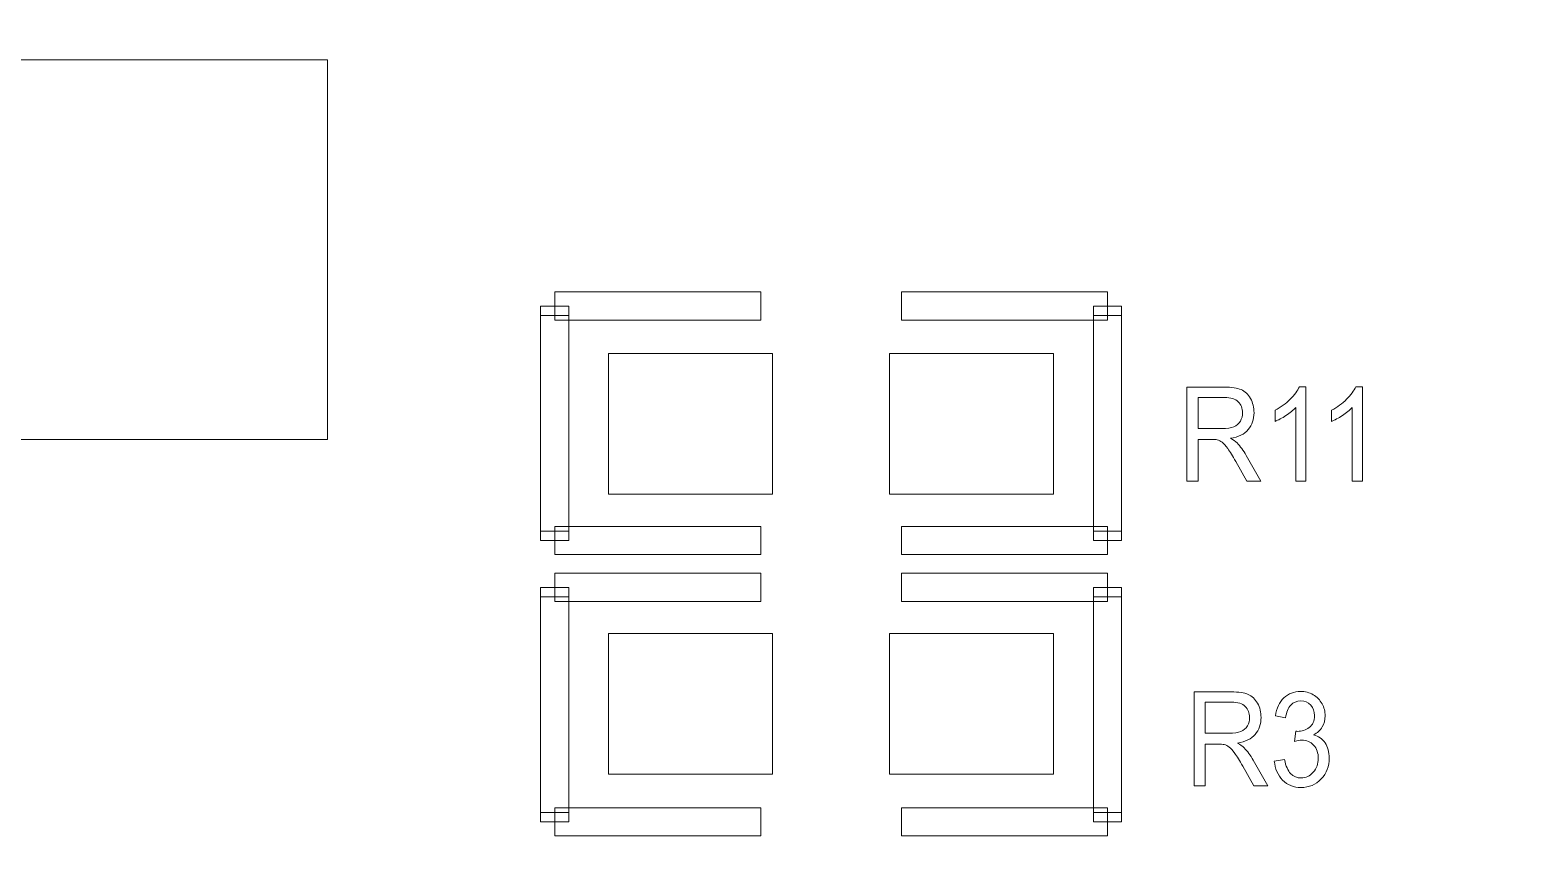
# Model space of a CAD drawing. Header units: millimetres. Extents: x -90 to 99, y -65 to 67.
# Drawn here: x -33.76 to -25.7, y -38.53 to -34.11 of the extents above; entities that cross this region are included whole.
import ezdxf

# ---------------------------------------------------------------- set-up
doc = ezdxf.new("R2010")
doc.units = ezdxf.units.MM
doc.header["$MEASUREMENT"] = 0
for name, color, linetype in [('BG_OUTLINE', 7, 'Continuous'), ('PG_SILKSCREEN_TOP', 7, 'Continuous'), ('PIN_TOP', 7, 'Continuous'), ('RD_SILKSCREEN_TOP', 7, 'Continuous')]:
    doc.layers.add(name, color=color, linetype=linetype)

msp = doc.modelspace()

# ---------------------------------------------------------------- linework, layer by layer
at = {"layer": 'BG_OUTLINE', "color": 3, "lineweight": 9}
msp.add_open_spline([(-71.7269, -61.8795), (-71.7269, -61.8795), (-71.7343, 42.2681), (-71.7343, 42.2681), (-71.7343, 42.2681), (-71.7348, 43.0066), (-71.4419, 43.715), (-70.92, 44.2375), (-70.92, 44.2375), (-70.3982, 44.76), (-69.6866, 45.0538), (-68.9482, 45.0543), (-68.9482, 45.0543), (-68.9482, 45.0543), (75.2046, 45.0543), (75.2046, 45.0543), (75.2046, 45.0543), (76.8319, 45.0552), (78.1763, 43.7805), (78.2661, 42.1556), (78.2661, 42.1556), (78.2661, 42.1556), (78.2661, 31.2814), (78.2661, 31.2814), (78.2661, 31.2814), (78.2661, 31.2814), (72.2646, 31.2814), (72.2646, 31.2814), (72.2646, 31.2814), (72.2646, 31.2814), (72.2646, 26.9814), (72.2646, 26.9814), (72.2646, 26.9814), (72.2646, 26.9814), (78.2661, 26.9814), (78.2661, 26.9814), (78.2661, 26.9814), (78.2661, 26.9814), (78.2661, 18.6553), (78.2661, 18.6553), (78.2661, 18.6553), (78.2661, 18.6553), (72.2496, 18.6553), (72.2496, 18.6553), (72.2496, 18.6553), (72.2496, 18.6553), (72.2496, 14.3553), (72.2496, 14.3553), (72.2496, 14.3553), (72.2496, 14.3553), (78.2661, 14.3553), (78.2661, 14.3553), (78.2661, 14.3553), (78.2661, 14.3553), (78.2661, 9.255), (78.2661, 9.255), (78.2661, 9.255), (78.2661, 9.255), (72.2648, 9.255), (72.2648, 9.255), (72.2648, 9.255), (72.2648, 9.255), (72.2648, 4.955), (72.2648, 4.955), (72.2648, 4.955), (72.2648, 4.955), (78.2661, 4.955), (78.2661, 4.955), (78.2661, 4.955), (78.2661, 4.955), (78.2661, -3.3762), (78.2661, -3.3762), (78.2661, -3.3762), (78.2661, -3.3762), (72.2445, -3.3762), (72.2445, -3.3762), (72.2445, -3.3762), (72.2445, -3.3762), (72.2445, -7.6762), (72.2445, -7.6762), (72.2445, -7.6762), (72.2445, -7.6762), (78.2661, -7.6762), (78.2661, -7.6762), (78.2661, -7.6762), (78.2661, -7.6762), (78.2661, -12.7615), (78.2661, -12.7615), (78.2661, -12.7615), (78.2661, -12.7615), (72.2651, -12.7615), (72.2651, -12.7615), (72.2651, -12.7615), (72.2651, -12.7615), (72.2651, -17.0615), (72.2651, -17.0615), (72.2651, -17.0615), (72.2651, -17.0615), (78.2661, -17.0615), (78.2661, -17.0615), (78.2661, -17.0615), (78.2661, -17.0615), (78.2661, -25.4097), (78.2661, -25.4097), (78.2661, -25.4097), (78.2661, -25.4097), (72.2656, -25.4097), (72.2656, -25.4097), (72.2656, -25.4097), (72.2656, -25.4097), (72.2656, -29.7097), (72.2656, -29.7097), (72.2656, -29.7097), (72.2656, -29.7097), (78.2661, -29.7097), (78.2661, -29.7097), (78.2661, -29.7097), (78.2661, -29.7097), (78.2661, -34.793), (78.2661, -34.793), (78.2661, -34.793), (78.2661, -34.793), (72.2679, -34.793), (72.2679, -34.793), (72.2679, -34.793), (72.2679, -34.793), (72.2679, -39.0929), (72.2679, -39.0929), (72.2679, -39.0929), (72.2679, -39.0929), (78.2661, -39.0929), (78.2661, -39.0929), (78.2661, -39.0929), (78.2661, -39.0929), (78.2661, -47.4269), (78.2661, -47.4269), (78.2661, -47.4269), (78.2661, -47.4269), (72.2679, -47.4269), (72.2679, -47.4269), (72.2679, -47.4269), (72.2679, -47.4269), (72.2679, -51.7269), (72.2679, -51.7269), (72.2679, -51.7269), (72.2679, -51.7269), (78.2661, -51.7269), (78.2661, -51.7269), (78.2661, -51.7269), (78.2661, -51.7269), (78.2661, -51.8138), (78.2661, -51.8138), (78.2661, -51.8138), (78.2661, -51.8138), (78.2656, -61.8468), (78.2656, -61.8468), (78.2656, -61.8468), (78.2661, -62.6669), (77.9407, -63.4536), (77.3612, -64.0339), (77.3612, -64.0339), (76.7817, -64.6142), (75.9915, -64.9405), (75.1713, -64.941), (75.1713, -64.941), (75.1713, -64.941), (-68.6609, -64.9456), (-68.6609, -64.9456), (-68.6609, -64.9456), (-69.4735, -64.9461), (-70.2531, -64.6237), (-70.8281, -64.0495), (-70.8281, -64.0495), (-71.4031, -63.4752), (-71.7264, -62.6922), (-71.7269, -61.8795)], degree=3, knots=[0, 0, 0, 0, 0.022727, 0.022727, 0.022727, 0.022727, 0.045455, 0.045455, 0.045455, 0.045455, 0.068182, 0.068182, 0.068182, 0.068182, 0.090909, 0.090909, 0.090909, 0.090909, 0.113636, 0.113636, 0.113636, 0.113636, 0.136364, 0.136364, 0.136364, 0.136364, 0.159091, 0.159091, 0.159091, 0.159091, 0.181818, 0.181818, 0.181818, 0.181818, 0.204545, 0.204545, 0.204545, 0.204545, 0.227273, 0.227273, 0.227273, 0.227273, 0.25, 0.25, 0.25, 0.25, 0.272727, 0.272727, 0.272727, 0.272727, 0.295455, 0.295455, 0.295455, 0.295455, 0.318182, 0.318182, 0.318182, 0.318182, 0.340909, 0.340909, 0.340909, 0.340909, 0.363636, 0.363636, 0.363636, 0.363636, 0.386364, 0.386364, 0.386364, 0.386364, 0.409091, 0.409091, 0.409091, 0.409091, 0.431818, 0.431818, 0.431818, 0.431818, 0.454545, 0.454545, 0.454545, 0.454545, 0.477273, 0.477273, 0.477273, 0.477273, 0.5, 0.5, 0.5, 0.5, 0.522727, 0.522727, 0.522727, 0.522727, 0.545455, 0.545455, 0.545455, 0.545455, 0.568182, 0.568182, 0.568182, 0.568182, 0.590909, 0.590909, 0.590909, 0.590909, 0.613636, 0.613636, 0.613636, 0.613636, 0.636364, 0.636364, 0.636364, 0.636364, 0.659091, 0.659091, 0.659091, 0.659091, 0.681818, 0.681818, 0.681818, 0.681818, 0.704545, 0.704545, 0.704545, 0.704545, 0.727273, 0.727273, 0.727273, 0.727273, 0.75, 0.75, 0.75, 0.75, 0.772727, 0.772727, 0.772727, 0.772727, 0.795455, 0.795455, 0.795455, 0.795455, 0.818182, 0.818182, 0.818182, 0.818182, 0.840909, 0.840909, 0.840909, 0.840909, 0.863636, 0.863636, 0.863636, 0.863636, 0.886364, 0.886364, 0.886364, 0.886364, 0.909091, 0.909091, 0.909091, 0.909091, 0.931818, 0.931818, 0.931818, 0.931818, 0.954545, 0.954545, 0.954545, 0.954545, 0.977273, 0.977273, 0.977273, 0.977273, 1, 1, 1, 1], dxfattribs=at)
at = {"layer": 'PG_SILKSCREEN_TOP', "color": 6, "lineweight": 9}
for points in [[(-29.7988, -35.5324), (-29.7988, -35.5324), (-29.7988, -35.6848), (-29.7988, -35.6848), (-29.7988, -35.6848), (-29.7988, -35.6848), (-30.9164, -35.6848), (-30.9164, -35.6848), (-30.9164, -35.6848), (-30.9164, -35.6848), (-30.9164, -35.5324), (-30.9164, -35.5324), (-30.9164, -35.5324), (-30.9164, -35.5324), (-29.7988, -35.5324), (-29.7988, -35.5324)], [(-29.0369, -35.6848), (-29.0369, -35.6848), (-29.0369, -35.5324), (-29.0369, -35.5324), (-29.0369, -35.5324), (-29.0369, -35.5324), (-27.9192, -35.5324), (-27.9192, -35.5324), (-27.9192, -35.5324), (-27.9192, -35.5324), (-27.9192, -35.6848), (-27.9192, -35.6848), (-27.9192, -35.6848), (-27.9192, -35.6848), (-29.0369, -35.6848), (-29.0369, -35.6848)], [(-30.9926, -35.6086), (-30.9926, -35.6086), (-30.8402, -35.6086), (-30.8402, -35.6086), (-30.8402, -35.6086), (-30.8402, -35.6086), (-30.8402, -35.6594), (-30.8402, -35.6594), (-30.8402, -35.6594), (-30.8402, -35.6594), (-30.9926, -35.6594), (-30.9926, -35.6594), (-30.9926, -35.6594), (-30.9926, -35.6594), (-30.9926, -35.6086), (-30.9926, -35.6086)], [(-27.9954, -35.6086), (-27.9954, -35.6086), (-27.843, -35.6086), (-27.843, -35.6086), (-27.843, -35.6086), (-27.843, -35.6086), (-27.843, -35.6594), (-27.843, -35.6594), (-27.843, -35.6594), (-27.843, -35.6594), (-27.9954, -35.6594), (-27.9954, -35.6594), (-27.9954, -35.6594), (-27.9954, -35.6594), (-27.9954, -35.6086), (-27.9954, -35.6086)], [(-30.9926, -35.6594), (-30.9926, -35.6594), (-30.8402, -35.6594), (-30.8402, -35.6594), (-30.8402, -35.6594), (-30.8402, -35.6594), (-30.8402, -36.8278), (-30.8402, -36.8278), (-30.8402, -36.8278), (-30.8402, -36.8278), (-30.9926, -36.8278), (-30.9926, -36.8278), (-30.9926, -36.8278), (-30.9926, -36.8278), (-30.9926, -35.6594), (-30.9926, -35.6594)], [(-27.9954, -35.6594), (-27.9954, -35.6594), (-27.843, -35.6594), (-27.843, -35.6594), (-27.843, -35.6594), (-27.843, -35.6594), (-27.843, -36.8278), (-27.843, -36.8278), (-27.843, -36.8278), (-27.843, -36.8278), (-27.9954, -36.8278), (-27.9954, -36.8278), (-27.9954, -36.8278), (-27.9954, -36.8278), (-27.9954, -35.6594), (-27.9954, -35.6594)], [(-30.9926, -36.8278), (-30.9926, -36.8278), (-30.8402, -36.8278), (-30.8402, -36.8278), (-30.8402, -36.8278), (-30.8402, -36.8278), (-30.8402, -36.8786), (-30.8402, -36.8786), (-30.8402, -36.8786), (-30.8402, -36.8786), (-30.9926, -36.8786), (-30.9926, -36.8786), (-30.9926, -36.8786), (-30.9926, -36.8786), (-30.9926, -36.8278), (-30.9926, -36.8278)], [(-30.9164, -36.9548), (-30.9164, -36.9548), (-30.9164, -36.8024), (-30.9164, -36.8024), (-30.9164, -36.8024), (-30.9164, -36.8024), (-29.7988, -36.8024), (-29.7988, -36.8024), (-29.7988, -36.8024), (-29.7988, -36.8024), (-29.7988, -36.9548), (-29.7988, -36.9548), (-29.7988, -36.9548), (-29.7988, -36.9548), (-30.9164, -36.9548), (-30.9164, -36.9548)], [(-27.9192, -36.8024), (-27.9192, -36.8024), (-27.9192, -36.9548), (-27.9192, -36.9548), (-27.9192, -36.9548), (-27.9192, -36.9548), (-29.0369, -36.9548), (-29.0369, -36.9548), (-29.0369, -36.9548), (-29.0369, -36.9548), (-29.0369, -36.8024), (-29.0369, -36.8024), (-29.0369, -36.8024), (-29.0369, -36.8024), (-27.9192, -36.8024), (-27.9192, -36.8024)], [(-27.9954, -36.8278), (-27.9954, -36.8278), (-27.843, -36.8278), (-27.843, -36.8278), (-27.843, -36.8278), (-27.843, -36.8278), (-27.843, -36.8786), (-27.843, -36.8786), (-27.843, -36.8786), (-27.843, -36.8786), (-27.9954, -36.8786), (-27.9954, -36.8786), (-27.9954, -36.8786), (-27.9954, -36.8786), (-27.9954, -36.8278), (-27.9954, -36.8278)], [(-30.9164, -37.2088), (-30.9164, -37.2088), (-30.9164, -37.0564), (-30.9164, -37.0564), (-30.9164, -37.0564), (-30.9164, -37.0564), (-29.7988, -37.0564), (-29.7988, -37.0564), (-29.7988, -37.0564), (-29.7988, -37.0564), (-29.7988, -37.2088), (-29.7988, -37.2088), (-29.7988, -37.2088), (-29.7988, -37.2088), (-30.9164, -37.2088), (-30.9164, -37.2088)], [(-27.9192, -37.0564), (-27.9192, -37.0564), (-27.9192, -37.2088), (-27.9192, -37.2088), (-27.9192, -37.2088), (-27.9192, -37.2088), (-29.0369, -37.2088), (-29.0369, -37.2088), (-29.0369, -37.2088), (-29.0369, -37.2088), (-29.0369, -37.0564), (-29.0369, -37.0564), (-29.0369, -37.0564), (-29.0369, -37.0564), (-27.9192, -37.0564), (-27.9192, -37.0564)], [(-30.8402, -37.1834), (-30.8402, -37.1834), (-30.9926, -37.1834), (-30.9926, -37.1834), (-30.9926, -37.1834), (-30.9926, -37.1834), (-30.9926, -37.1326), (-30.9926, -37.1326), (-30.9926, -37.1326), (-30.9926, -37.1326), (-30.8402, -37.1326), (-30.8402, -37.1326), (-30.8402, -37.1326), (-30.8402, -37.1326), (-30.8402, -37.1834), (-30.8402, -37.1834)], [(-27.843, -37.1834), (-27.843, -37.1834), (-27.9954, -37.1834), (-27.9954, -37.1834), (-27.9954, -37.1834), (-27.9954, -37.1834), (-27.9954, -37.1326), (-27.9954, -37.1326), (-27.9954, -37.1326), (-27.9954, -37.1326), (-27.843, -37.1326), (-27.843, -37.1326), (-27.843, -37.1326), (-27.843, -37.1326), (-27.843, -37.1834), (-27.843, -37.1834)], [(-30.8402, -38.3518), (-30.8402, -38.3518), (-30.9926, -38.3518), (-30.9926, -38.3518), (-30.9926, -38.3518), (-30.9926, -38.3518), (-30.9926, -37.1834), (-30.9926, -37.1834), (-30.9926, -37.1834), (-30.9926, -37.1834), (-30.8402, -37.1834), (-30.8402, -37.1834), (-30.8402, -37.1834), (-30.8402, -37.1834), (-30.8402, -38.3518), (-30.8402, -38.3518)], [(-27.843, -38.3518), (-27.843, -38.3518), (-27.9954, -38.3518), (-27.9954, -38.3518), (-27.9954, -38.3518), (-27.9954, -38.3518), (-27.9954, -37.1834), (-27.9954, -37.1834), (-27.9954, -37.1834), (-27.9954, -37.1834), (-27.843, -37.1834), (-27.843, -37.1834), (-27.843, -37.1834), (-27.843, -37.1834), (-27.843, -38.3518), (-27.843, -38.3518)], [(-30.8402, -38.4026), (-30.8402, -38.4026), (-30.9926, -38.4026), (-30.9926, -38.4026), (-30.9926, -38.4026), (-30.9926, -38.4026), (-30.9926, -38.3518), (-30.9926, -38.3518), (-30.9926, -38.3518), (-30.9926, -38.3518), (-30.8402, -38.3518), (-30.8402, -38.3518), (-30.8402, -38.3518), (-30.8402, -38.3518), (-30.8402, -38.4026), (-30.8402, -38.4026)], [(-29.7988, -38.3264), (-29.7988, -38.3264), (-29.7988, -38.4788), (-29.7988, -38.4788), (-29.7988, -38.4788), (-29.7988, -38.4788), (-30.9164, -38.4788), (-30.9164, -38.4788), (-30.9164, -38.4788), (-30.9164, -38.4788), (-30.9164, -38.3264), (-30.9164, -38.3264), (-30.9164, -38.3264), (-30.9164, -38.3264), (-29.7988, -38.3264), (-29.7988, -38.3264)], [(-29.0369, -38.4788), (-29.0369, -38.4788), (-29.0369, -38.3264), (-29.0369, -38.3264), (-29.0369, -38.3264), (-29.0369, -38.3264), (-27.9192, -38.3264), (-27.9192, -38.3264), (-27.9192, -38.3264), (-27.9192, -38.3264), (-27.9192, -38.4788), (-27.9192, -38.4788), (-27.9192, -38.4788), (-27.9192, -38.4788), (-29.0369, -38.4788), (-29.0369, -38.4788)], [(-27.843, -38.4026), (-27.843, -38.4026), (-27.9954, -38.4026), (-27.9954, -38.4026), (-27.9954, -38.4026), (-27.9954, -38.4026), (-27.9954, -38.3518), (-27.9954, -38.3518), (-27.9954, -38.3518), (-27.9954, -38.3518), (-27.843, -38.3518), (-27.843, -38.3518), (-27.843, -38.3518), (-27.843, -38.3518), (-27.843, -38.4026), (-27.843, -38.4026)]]:
    msp.add_open_spline(points, degree=3, knots=[0, 0, 0, 0, 0.25, 0.25, 0.25, 0.25, 0.5, 0.5, 0.5, 0.5, 0.75, 0.75, 0.75, 0.75, 1, 1, 1, 1], dxfattribs=at)
at = {"layer": 'PIN_TOP', "lineweight": 9}
for points in [[(-32.1483, -34.2751), (-32.1483, -34.2751), (-32.1483, -36.3325), (-32.1483, -36.3325), (-32.1483, -36.3325), (-32.1483, -36.3325), (-37.7109, -36.3325), (-37.7109, -36.3325), (-37.7109, -36.3325), (-37.7109, -36.3325), (-37.7109, -34.2751), (-37.7109, -34.2751), (-37.7109, -34.2751), (-37.7109, -34.2751), (-32.1483, -34.2751), (-32.1483, -34.2751)], [(-29.7353, -35.8661), (-29.7353, -35.8661), (-29.7353, -36.6281), (-29.7353, -36.6281), (-29.7353, -36.6281), (-29.7353, -36.6281), (-30.6243, -36.6281), (-30.6243, -36.6281), (-30.6243, -36.6281), (-30.6243, -36.6281), (-30.6243, -35.8661), (-30.6243, -35.8661), (-30.6243, -35.8661), (-30.6243, -35.8661), (-29.7353, -35.8661), (-29.7353, -35.8661)], [(-28.2113, -35.8661), (-28.2113, -35.8661), (-28.2113, -36.6281), (-28.2113, -36.6281), (-28.2113, -36.6281), (-28.2113, -36.6281), (-29.1003, -36.6281), (-29.1003, -36.6281), (-29.1003, -36.6281), (-29.1003, -36.6281), (-29.1003, -35.8661), (-29.1003, -35.8661), (-29.1003, -35.8661), (-29.1003, -35.8661), (-28.2113, -35.8661), (-28.2113, -35.8661)], [(-30.6243, -38.145), (-30.6243, -38.145), (-30.6243, -37.383), (-30.6243, -37.383), (-30.6243, -37.383), (-30.6243, -37.383), (-29.7353, -37.383), (-29.7353, -37.383), (-29.7353, -37.383), (-29.7353, -37.383), (-29.7353, -38.145), (-29.7353, -38.145), (-29.7353, -38.145), (-29.7353, -38.145), (-30.6243, -38.145), (-30.6243, -38.145)], [(-29.1003, -38.145), (-29.1003, -38.145), (-29.1003, -37.383), (-29.1003, -37.383), (-29.1003, -37.383), (-29.1003, -37.383), (-28.2113, -37.383), (-28.2113, -37.383), (-28.2113, -37.383), (-28.2113, -37.383), (-28.2113, -38.145), (-28.2113, -38.145), (-28.2113, -38.145), (-28.2113, -38.145), (-29.1003, -38.145), (-29.1003, -38.145)]]:
    msp.add_open_spline(points, degree=3, knots=[0, 0, 0, 0, 0.25, 0.25, 0.25, 0.25, 0.5, 0.5, 0.5, 0.5, 0.75, 0.75, 0.75, 0.75, 1, 1, 1, 1], dxfattribs=at)
at = {"layer": 'RD_SILKSCREEN_TOP', "color": 8, "lineweight": 9}
for points, knots in [([(-27.4883, -36.5567), (-27.4883, -36.5567), (-27.4883, -36.0476), (-27.4883, -36.0476), (-27.4883, -36.0476), (-27.4883, -36.0476), (-27.2869, -36.0476), (-27.2869, -36.0476), (-27.2869, -36.0476), (-27.2462, -36.0476), (-27.2154, -36.0522), (-27.1944, -36.0613), (-27.1944, -36.0613), (-27.1733, -36.0705), (-27.1565, -36.0866), (-27.1437, -36.1097), (-27.1437, -36.1097), (-27.1311, -36.1329), (-27.1249, -36.1585), (-27.1249, -36.1865), (-27.1249, -36.1865), (-27.1249, -36.2227), (-27.1353, -36.253), (-27.1562, -36.2778), (-27.1562, -36.2778), (-27.1771, -36.3026), (-27.2094, -36.3183), (-27.253, -36.3251), (-27.253, -36.3251), (-27.237, -36.3336), (-27.2249, -36.342), (-27.2168, -36.3505), (-27.2168, -36.3505), (-27.1991, -36.3685), (-27.1825, -36.3911), (-27.1667, -36.4181), (-27.1667, -36.4181), (-27.1667, -36.4181), (-27.0877, -36.5567), (-27.0877, -36.5567), (-27.0877, -36.5567), (-27.0877, -36.5567), (-27.1634, -36.5567), (-27.1634, -36.5567), (-27.1634, -36.5567), (-27.1634, -36.5567), (-27.2235, -36.4507), (-27.2235, -36.4507), (-27.2235, -36.4507), (-27.2411, -36.4203), (-27.2555, -36.3968), (-27.2671, -36.3807), (-27.2671, -36.3807), (-27.2783, -36.3644), (-27.2885, -36.3531), (-27.2975, -36.3467), (-27.2975, -36.3467), (-27.3064, -36.3401), (-27.3155, -36.3356), (-27.3249, -36.333), (-27.3249, -36.333), (-27.3317, -36.3315), (-27.3428, -36.3307), (-27.3585, -36.3307), (-27.3585, -36.3307), (-27.3585, -36.3307), (-27.4281, -36.3307), (-27.4281, -36.3307), (-27.4281, -36.3307), (-27.4281, -36.3307), (-27.4281, -36.5567), (-27.4281, -36.5567), (-27.4281, -36.5567), (-27.4281, -36.5567), (-27.4883, -36.5567), (-27.4883, -36.5567)], [0, 0, 0, 0, 0.052632, 0.052632, 0.052632, 0.052632, 0.105263, 0.105263, 0.105263, 0.105263, 0.157895, 0.157895, 0.157895, 0.157895, 0.210526, 0.210526, 0.210526, 0.210526, 0.263158, 0.263158, 0.263158, 0.263158, 0.315789, 0.315789, 0.315789, 0.315789, 0.368421, 0.368421, 0.368421, 0.368421, 0.421053, 0.421053, 0.421053, 0.421053, 0.473684, 0.473684, 0.473684, 0.473684, 0.526316, 0.526316, 0.526316, 0.526316, 0.578947, 0.578947, 0.578947, 0.578947, 0.631579, 0.631579, 0.631579, 0.631579, 0.684211, 0.684211, 0.684211, 0.684211, 0.736842, 0.736842, 0.736842, 0.736842, 0.789474, 0.789474, 0.789474, 0.789474, 0.842105, 0.842105, 0.842105, 0.842105, 0.894737, 0.894737, 0.894737, 0.894737, 0.947368, 0.947368, 0.947368, 0.947368, 1, 1, 1, 1]), ([(-27.4281, -36.2723), (-27.4281, -36.2723), (-27.2988, -36.2723), (-27.2988, -36.2723), (-27.2988, -36.2723), (-27.2714, -36.2723), (-27.2498, -36.2691), (-27.2344, -36.2627), (-27.2344, -36.2627), (-27.2188, -36.2563), (-27.207, -36.2461), (-27.199, -36.2322), (-27.199, -36.2322), (-27.191, -36.2182), (-27.187, -36.203), (-27.187, -36.1865), (-27.187, -36.1865), (-27.187, -36.1625), (-27.1946, -36.1427), (-27.2103, -36.1271), (-27.2103, -36.1271), (-27.2259, -36.1116), (-27.2505, -36.1039), (-27.2843, -36.1039), (-27.2843, -36.1039), (-27.2843, -36.1039), (-27.4281, -36.1039), (-27.4281, -36.1039), (-27.4281, -36.1039), (-27.4281, -36.1039), (-27.4281, -36.2723), (-27.4281, -36.2723)], [0, 0, 0, 0, 0.125, 0.125, 0.125, 0.125, 0.25, 0.25, 0.25, 0.25, 0.375, 0.375, 0.375, 0.375, 0.5, 0.5, 0.5, 0.5, 0.625, 0.625, 0.625, 0.625, 0.75, 0.75, 0.75, 0.75, 0.875, 0.875, 0.875, 0.875, 1, 1, 1, 1]), ([(-26.8432, -36.5567), (-26.8432, -36.5567), (-26.8988, -36.5567), (-26.8988, -36.5567), (-26.8988, -36.5567), (-26.8988, -36.5567), (-26.8988, -36.1584), (-26.8988, -36.1584), (-26.8988, -36.1584), (-26.9123, -36.1728), (-26.9299, -36.1871), (-26.9517, -36.2015), (-26.9517, -36.2015), (-26.9735, -36.2158), (-26.9932, -36.2266), (-27.0105, -36.2337), (-27.0105, -36.2337), (-27.0105, -36.2337), (-27.0105, -36.1734), (-27.0105, -36.1734), (-27.0105, -36.1734), (-26.9792, -36.1569), (-26.9519, -36.137), (-26.9286, -36.1136), (-26.9286, -36.1136), (-26.9053, -36.0902), (-26.8887, -36.0675), (-26.879, -36.0455), (-26.879, -36.0455), (-26.879, -36.0455), (-26.8432, -36.0455), (-26.8432, -36.0455), (-26.8432, -36.0455), (-26.8432, -36.0455), (-26.8432, -36.5567), (-26.8432, -36.5567)], [0, 0, 0, 0, 0.111111, 0.111111, 0.111111, 0.111111, 0.222222, 0.222222, 0.222222, 0.222222, 0.333333, 0.333333, 0.333333, 0.333333, 0.444444, 0.444444, 0.444444, 0.444444, 0.555556, 0.555556, 0.555556, 0.555556, 0.666667, 0.666667, 0.666667, 0.666667, 0.777778, 0.777778, 0.777778, 0.777778, 0.888889, 0.888889, 0.888889, 0.888889, 1, 1, 1, 1]), ([(-26.5371, -36.5567), (-26.5371, -36.5567), (-26.5928, -36.5567), (-26.5928, -36.5567), (-26.5928, -36.5567), (-26.5928, -36.5567), (-26.5928, -36.1584), (-26.5928, -36.1584), (-26.5928, -36.1584), (-26.6063, -36.1728), (-26.6239, -36.1871), (-26.6457, -36.2015), (-26.6457, -36.2015), (-26.6675, -36.2158), (-26.6872, -36.2266), (-26.7046, -36.2337), (-26.7046, -36.2337), (-26.7046, -36.2337), (-26.7046, -36.1734), (-26.7046, -36.1734), (-26.7046, -36.1734), (-26.6732, -36.1569), (-26.6459, -36.137), (-26.6226, -36.1136), (-26.6226, -36.1136), (-26.5994, -36.0902), (-26.5827, -36.0675), (-26.573, -36.0455), (-26.573, -36.0455), (-26.573, -36.0455), (-26.5371, -36.0455), (-26.5371, -36.0455), (-26.5371, -36.0455), (-26.5371, -36.0455), (-26.5371, -36.5567), (-26.5371, -36.5567)], [0, 0, 0, 0, 0.111111, 0.111111, 0.111111, 0.111111, 0.222222, 0.222222, 0.222222, 0.222222, 0.333333, 0.333333, 0.333333, 0.333333, 0.444444, 0.444444, 0.444444, 0.444444, 0.555556, 0.555556, 0.555556, 0.555556, 0.666667, 0.666667, 0.666667, 0.666667, 0.777778, 0.777778, 0.777778, 0.777778, 0.888889, 0.888889, 0.888889, 0.888889, 1, 1, 1, 1]), ([(-27.4502, -38.2077), (-27.4502, -38.2077), (-27.4502, -37.6986), (-27.4502, -37.6986), (-27.4502, -37.6986), (-27.4502, -37.6986), (-27.2488, -37.6986), (-27.2488, -37.6986), (-27.2488, -37.6986), (-27.2081, -37.6986), (-27.1773, -37.7032), (-27.1563, -37.7123), (-27.1563, -37.7123), (-27.1352, -37.7215), (-27.1184, -37.7376), (-27.1056, -37.7607), (-27.1056, -37.7607), (-27.093, -37.7839), (-27.0868, -37.8095), (-27.0868, -37.8375), (-27.0868, -37.8375), (-27.0868, -37.8737), (-27.0972, -37.904), (-27.1181, -37.9288), (-27.1181, -37.9288), (-27.139, -37.9536), (-27.1713, -37.9693), (-27.2149, -37.9761), (-27.2149, -37.9761), (-27.1989, -37.9846), (-27.1868, -37.993), (-27.1786, -38.0015), (-27.1786, -38.0015), (-27.161, -38.0195), (-27.1444, -38.0421), (-27.1286, -38.0691), (-27.1286, -38.0691), (-27.1286, -38.0691), (-27.0496, -38.2077), (-27.0496, -38.2077), (-27.0496, -38.2077), (-27.0496, -38.2077), (-27.1253, -38.2077), (-27.1253, -38.2077), (-27.1253, -38.2077), (-27.1253, -38.2077), (-27.1854, -38.1017), (-27.1854, -38.1017), (-27.1854, -38.1017), (-27.203, -38.0713), (-27.2174, -38.0478), (-27.2289, -38.0317), (-27.2289, -38.0317), (-27.2402, -38.0154), (-27.2504, -38.0041), (-27.2594, -37.9977), (-27.2594, -37.9977), (-27.2683, -37.9911), (-27.2774, -37.9866), (-27.2868, -37.984), (-27.2868, -37.984), (-27.2936, -37.9825), (-27.3047, -37.9817), (-27.3204, -37.9817), (-27.3204, -37.9817), (-27.3204, -37.9817), (-27.39, -37.9817), (-27.39, -37.9817), (-27.39, -37.9817), (-27.39, -37.9817), (-27.39, -38.2077), (-27.39, -38.2077), (-27.39, -38.2077), (-27.39, -38.2077), (-27.4502, -38.2077), (-27.4502, -38.2077)], [0, 0, 0, 0, 0.052632, 0.052632, 0.052632, 0.052632, 0.105263, 0.105263, 0.105263, 0.105263, 0.157895, 0.157895, 0.157895, 0.157895, 0.210526, 0.210526, 0.210526, 0.210526, 0.263158, 0.263158, 0.263158, 0.263158, 0.315789, 0.315789, 0.315789, 0.315789, 0.368421, 0.368421, 0.368421, 0.368421, 0.421053, 0.421053, 0.421053, 0.421053, 0.473684, 0.473684, 0.473684, 0.473684, 0.526316, 0.526316, 0.526316, 0.526316, 0.578947, 0.578947, 0.578947, 0.578947, 0.631579, 0.631579, 0.631579, 0.631579, 0.684211, 0.684211, 0.684211, 0.684211, 0.736842, 0.736842, 0.736842, 0.736842, 0.789474, 0.789474, 0.789474, 0.789474, 0.842105, 0.842105, 0.842105, 0.842105, 0.894737, 0.894737, 0.894737, 0.894737, 0.947368, 0.947368, 0.947368, 0.947368, 1, 1, 1, 1]), ([(-27.0148, -38.0733), (-27.0148, -38.0733), (-26.9591, -38.065), (-26.9591, -38.065), (-26.9591, -38.065), (-26.9526, -38.1004), (-26.9417, -38.1259), (-26.9263, -38.1416), (-26.9263, -38.1416), (-26.9109, -38.1572), (-26.8921, -38.165), (-26.8701, -38.165), (-26.8701, -38.165), (-26.8438, -38.165), (-26.8216, -38.1548), (-26.8036, -38.1344), (-26.8036, -38.1344), (-26.7855, -38.1141), (-26.7764, -38.0888), (-26.7764, -38.0587), (-26.7764, -38.0587), (-26.7764, -38.03), (-26.7847, -38.0063), (-26.8015, -37.9877), (-26.8015, -37.9877), (-26.8183, -37.9691), (-26.8395, -37.9597), (-26.8654, -37.9597), (-26.8654, -37.9597), (-26.876, -37.9597), (-26.8891, -37.9621), (-26.9048, -37.9667), (-26.9048, -37.9667), (-26.9048, -37.9667), (-26.8986, -37.9118), (-26.8986, -37.9118), (-26.8986, -37.9118), (-26.8948, -37.9123), (-26.892, -37.9126), (-26.8895, -37.9126), (-26.8895, -37.9126), (-26.8658, -37.9126), (-26.8444, -37.9056), (-26.8254, -37.8917), (-26.8254, -37.8917), (-26.8063, -37.8778), (-26.7969, -37.8564), (-26.7969, -37.8274), (-26.7969, -37.8274), (-26.7969, -37.8046), (-26.8038, -37.7855), (-26.8177, -37.7705), (-26.8177, -37.7705), (-26.8315, -37.7555), (-26.8494, -37.7479), (-26.8713, -37.7479), (-26.8713, -37.7479), (-26.893, -37.7479), (-26.9111, -37.7556), (-26.9256, -37.7708), (-26.9256, -37.7708), (-26.94, -37.7861), (-26.9494, -37.8091), (-26.9535, -37.8397), (-26.9535, -37.8397), (-26.9535, -37.8397), (-27.0092, -37.8285), (-27.0092, -37.8285), (-27.0092, -37.8285), (-27.0025, -37.7866), (-26.9869, -37.7541), (-26.9628, -37.7311), (-26.9628, -37.7311), (-26.9386, -37.7081), (-26.9085, -37.6965), (-26.8725, -37.6965), (-26.8725, -37.6965), (-26.8479, -37.6965), (-26.825, -37.7025), (-26.804, -37.7144), (-26.804, -37.7144), (-26.7832, -37.7263), (-26.7672, -37.7426), (-26.7561, -37.7632), (-26.7561, -37.7632), (-26.7451, -37.7838), (-26.7394, -37.8056), (-26.7394, -37.8289), (-26.7394, -37.8289), (-26.7394, -37.8508), (-26.7447, -37.8708), (-26.7553, -37.889), (-26.7553, -37.889), (-26.7659, -37.907), (-26.7815, -37.9213), (-26.8021, -37.932), (-26.8021, -37.932), (-26.7753, -37.9389), (-26.7544, -37.9533), (-26.7394, -37.9753), (-26.7394, -37.9753), (-26.7246, -37.9971), (-26.7172, -38.0244), (-26.7172, -38.0573), (-26.7172, -38.0573), (-26.7172, -38.1017), (-26.7316, -38.1394), (-26.7606, -38.1704), (-26.7606, -38.1704), (-26.7895, -38.2013), (-26.8261, -38.2167), (-26.8703, -38.2167), (-26.8703, -38.2167), (-26.9104, -38.2167), (-26.9434, -38.2034), (-26.9698, -38.1768), (-26.9698, -38.1768), (-26.9961, -38.1502), (-27.0111, -38.1157), (-27.0148, -38.0733)], [0, 0, 0, 0, 0.033333, 0.033333, 0.033333, 0.033333, 0.066667, 0.066667, 0.066667, 0.066667, 0.1, 0.1, 0.1, 0.1, 0.133333, 0.133333, 0.133333, 0.133333, 0.166667, 0.166667, 0.166667, 0.166667, 0.2, 0.2, 0.2, 0.2, 0.233333, 0.233333, 0.233333, 0.233333, 0.266667, 0.266667, 0.266667, 0.266667, 0.3, 0.3, 0.3, 0.3, 0.333333, 0.333333, 0.333333, 0.333333, 0.366667, 0.366667, 0.366667, 0.366667, 0.4, 0.4, 0.4, 0.4, 0.433333, 0.433333, 0.433333, 0.433333, 0.466667, 0.466667, 0.466667, 0.466667, 0.5, 0.5, 0.5, 0.5, 0.533333, 0.533333, 0.533333, 0.533333, 0.566667, 0.566667, 0.566667, 0.566667, 0.6, 0.6, 0.6, 0.6, 0.633333, 0.633333, 0.633333, 0.633333, 0.666667, 0.666667, 0.666667, 0.666667, 0.7, 0.7, 0.7, 0.7, 0.733333, 0.733333, 0.733333, 0.733333, 0.766667, 0.766667, 0.766667, 0.766667, 0.8, 0.8, 0.8, 0.8, 0.833333, 0.833333, 0.833333, 0.833333, 0.866667, 0.866667, 0.866667, 0.866667, 0.9, 0.9, 0.9, 0.9, 0.933333, 0.933333, 0.933333, 0.933333, 0.966667, 0.966667, 0.966667, 0.966667, 1, 1, 1, 1]), ([(-27.39, -37.9233), (-27.39, -37.9233), (-27.2607, -37.9233), (-27.2607, -37.9233), (-27.2607, -37.9233), (-27.2333, -37.9233), (-27.2117, -37.9201), (-27.1963, -37.9137), (-27.1963, -37.9137), (-27.1807, -37.9073), (-27.1689, -37.8971), (-27.1609, -37.8832), (-27.1609, -37.8832), (-27.1529, -37.8692), (-27.1489, -37.854), (-27.1489, -37.8375), (-27.1489, -37.8375), (-27.1489, -37.8135), (-27.1565, -37.7937), (-27.1722, -37.7781), (-27.1722, -37.7781), (-27.1878, -37.7626), (-27.2124, -37.7549), (-27.2462, -37.7549), (-27.2462, -37.7549), (-27.2462, -37.7549), (-27.39, -37.7549), (-27.39, -37.7549), (-27.39, -37.7549), (-27.39, -37.7549), (-27.39, -37.9233), (-27.39, -37.9233)], [0, 0, 0, 0, 0.125, 0.125, 0.125, 0.125, 0.25, 0.25, 0.25, 0.25, 0.375, 0.375, 0.375, 0.375, 0.5, 0.5, 0.5, 0.5, 0.625, 0.625, 0.625, 0.625, 0.75, 0.75, 0.75, 0.75, 0.875, 0.875, 0.875, 0.875, 1, 1, 1, 1])]:
    msp.add_open_spline(points, degree=3, knots=knots, dxfattribs=at)

doc.saveas('drawing.dxf')
